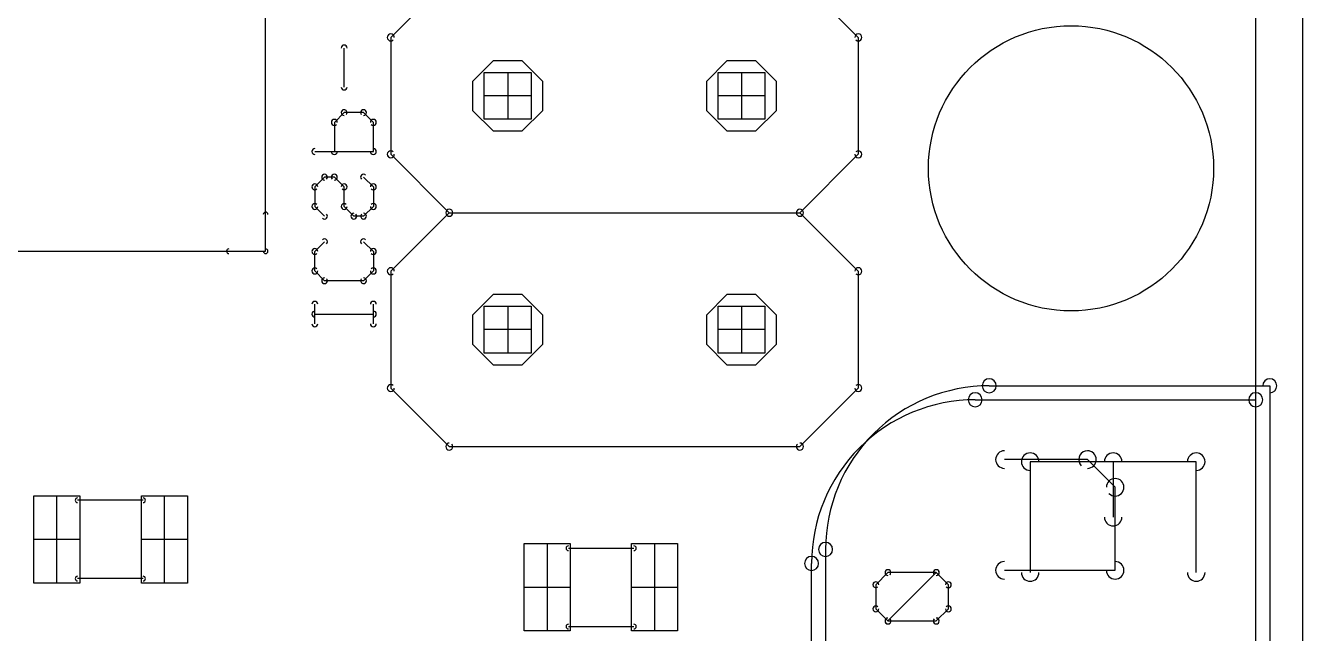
# Model space of a CAD drawing. Header units: inches. Extents: x 0 to 2.1, y -0.07 to 2.7.
# Drawn here: x 1.554 to 2.1, y 0.41 to 0.67 of the extents above; entities that cross this region are included whole.
import ezdxf

# ---------------------------------------------------------------- set-up
doc = ezdxf.new("R2010")
doc.units = ezdxf.units.IN
doc.header["$LTSCALE"] = 0.0393700787401575
doc.header["$MEASUREMENT"] = 0
for name, color, linetype, true_color in [('freetronics11$components$ghosts', 9, 'Continuous', 0xbebebe), ('freetronics11$dxf$0', 18, 'Continuous', 0x000000), ('freetronics11$pads$bottom', 30, 'Continuous', 0xff7f00), ('freetronics11$pcb', 96, 'Continuous', 0x007f00), ('freetronics11$screen', 52, 'Continuous', 0xd7d71f)]:
    doc.layers.add(name, color=color, linetype=linetype, true_color=true_color)

# ---------------------------------------------------------------- blocks, each defined once
blk = doc.blocks.new('RECT')
at = {"layer": 'freetronics11$dxf$0', "color": 0, "linetype": 'ByBlock', "lineweight": -2}
for p, q in [((0.5, 0.5), (-0.5, 0.5)), ((-0.5, 0.5), (-0.5, -0.5)), ((0, -0.5), (0, 0.5)), ((0.5, -0.5), (0.5, 0.5)), ((-0.5, 0), (0.5, 0)), ((-0.5, -0.5), (0.5, -0.5))]:
    blk.add_line(p, q, dxfattribs=at)
blk = doc.blocks.new('OCTAGONP')
at = {"layer": 'freetronics11$dxf$0', "color": 0, "linetype": 'ByBlock', "lineweight": -2}
blk.add_lwpolyline([(-0.25, -0.103553), (-0.25, 0.103553), (-0.103553, 0.25), (0.103553, 0.25), (0.25, 0.103553), (0.25, -0.103553), (0.103553, -0.25), (-0.103553, -0.25), (-0.25, -0.103553), (-0.25, 0.103553)], dxfattribs=at)

msp = doc.modelspace()

# ---------------------------------------------------------------- linework, layer by layer
at = {"layer": 'freetronics11$components$ghosts'}
for p, q in [((1.656457, 0.5735430000000002, -0.0645677542339978), (1.656457, 0.7664570000000003, -0.0645677542339978)), ((1.463543, 0.5735430000000002, -0.0645677542339978), (1.656457, 0.5735430000000002, -0.0645677542339978)), ((1.604016, 0.4670080000000002, -0.0645677542339978), (1.575984, 0.4670080000000002, -0.0645677542339978)), ((1.785984, 0.4464960000000002, -0.0645677542339978), (1.814016000000001, 0.4464960000000002, -0.0645677542339978)), ((1.604016, 0.4335040000000002, -0.0645677542339978), (1.575984, 0.4335040000000002, -0.0645677542339978)), ((1.785984, 0.4129920000000002, -0.0645677542339978), (1.814016000000001, 0.4129920000000002, -0.0645677542339978))]:
    msp.add_line(p, q, dxfattribs=at)
for centre, start, end in [((1.656457, 0.5735430000000002, -0.0645677542339978), 270, 90), ((1.656457, 0.5735430000000002, -0.0645677542339978), 180, 0), ((1.575984, 0.4670080000000002, -0.0645677542339978), 90, 270), ((1.604016, 0.4670080000000002, -0.0645677542339978), 270, 90), ((1.785984, 0.4464960000000002, -0.0645677542339978), 90, 270), ((1.814016000000001, 0.4464960000000002, -0.0645677542339978), 270, 90), ((1.575984, 0.4335040000000002, -0.0645677542339978), 90, 270), ((1.604016, 0.4335040000000002, -0.0645677542339978), 270, 90), ((1.785984, 0.4129920000000002, -0.0645677542339978), 90, 270), ((1.814016000000001, 0.4129920000000002, -0.0645677542339978), 270, 90)]:
    msp.add_arc(centre, 0.001, start, end, dxfattribs=at)
at = {"layer": 'freetronics11$pcb'}
for p, q in [((2.1, 2.5, -0.063), (2.100000000000001, 0.1000000000000004, -0.063)), ((2.1, 2.5), (2.100000000000001, 0.1000000000000004)), ((2.001, 0.6699999999999999, -0.063), (2.001, 0.6699999999999999))]:
    msp.add_line(p, q, dxfattribs=at)
for centre in [(2.001, 0.6090000000000002, -0.063), (2.001, 0.6090000000000002)]:
    msp.add_circle(centre, 0.0609999999999997, dxfattribs=at)
at = {"layer": 'freetronics11$screen'}
for p, q in [((2.08, 0.5100000000000002, -0.0642037024644965), (2.08, 2.5, -0.0642037024644965)), ((1.735, 0.6900000000000002, -0.0642037024644965), (1.71, 0.6650000000000003, -0.0642037024644965)), ((1.885, 0.6900000000000002, -0.0642037024644965), (1.91, 0.6650000000000003, -0.0642037024644965)), ((1.71, 0.6650000000000003, -0.0642037024644965), (1.71, 0.6150000000000002, -0.0642037024644965)), ((1.91, 0.6650000000000003, -0.0642037024644965), (1.91, 0.6150000000000002, -0.0642037024644965)), ((1.690011, 0.6437860000000002, -0.0642037024644965), (1.690011, 0.6604670000000002, -0.0642037024644965)), ((1.690011, 0.6328440000000002, -0.0642037024644965), (1.68584, 0.6286730000000003, -0.0642037024644965)), ((1.68584, 0.6286730000000003, -0.0642037024644965), (1.68584, 0.6161630000000002, -0.0642037024644965)), ((1.698351, 0.6328440000000002, -0.0642037024644965), (1.690011, 0.6328440000000002, -0.0642037024644965)), ((1.702521, 0.6286730000000003, -0.0642037024644965), (1.698351, 0.6328440000000002, -0.0642037024644965)), ((1.702521, 0.6161630000000002, -0.0642037024644965), (1.702521, 0.6286730000000003, -0.0642037024644965)), ((1.6775, 0.6161630000000002, -0.0642037024644965), (1.702521, 0.6161630000000002, -0.0642037024644965)), ((1.71, 0.6150000000000002, -0.0642037024644965), (1.735, 0.5900000000000002, -0.0642037024644965)), ((1.91, 0.6150000000000002, -0.0642037024644965), (1.885, 0.5900000000000002, -0.0642037024644965)), ((1.68167, 0.6052200000000002, -0.0642037024644965), (1.6775, 0.6010500000000002, -0.0642037024644965)), ((1.6775, 0.6010500000000002, -0.0642037024644965), (1.6775, 0.5927090000000003, -0.0642037024644965)), ((1.68584, 0.6052200000000002, -0.0642037024644965), (1.68167, 0.6052200000000002, -0.0642037024644965)), ((1.690011, 0.6010500000000002, -0.0642037024644965), (1.68584, 0.6052200000000002, -0.0642037024644965)), ((1.690011, 0.5927090000000003, -0.0642037024644965), (1.690011, 0.6010500000000002, -0.0642037024644965)), ((1.698351, 0.6052200000000002, -0.0642037024644965), (1.702521, 0.6010500000000002, -0.0642037024644965)), ((1.702521, 0.6010500000000002, -0.0642037024644965), (1.702521, 0.5927090000000003, -0.0642037024644965)), ((1.6775, 0.5927090000000003, -0.0642037024644965), (1.68167, 0.5885390000000003, -0.0642037024644965)), ((1.694181, 0.5885390000000003, -0.0642037024644965), (1.690011, 0.5927090000000003, -0.0642037024644965)), ((1.702521, 0.5927090000000003, -0.0642037024644965), (1.698351, 0.5885390000000003, -0.0642037024644965)), ((1.735, 0.5900000000000002, -0.0642037024644965), (1.71, 0.5650000000000002, -0.0642037024644965)), ((1.735, 0.5900000000000002, -0.0642037024644965), (1.885, 0.5900000000000002, -0.0642037024644965)), ((1.885, 0.5900000000000002, -0.0642037024644965), (1.91, 0.5650000000000002, -0.0642037024644965)), ((1.656457, 0.5735430000000002, -0.0642037024644965), (1.656457, 0.5892910000000002, -0.0642037024644965)), ((1.698351, 0.5885390000000003, -0.0642037024644965), (1.694181, 0.5885390000000003, -0.0642037024644965)), ((1.6775, 0.5734260000000002, -0.0642037024644965), (1.68167, 0.5775970000000002, -0.0642037024644965)), ((1.698351, 0.5775970000000002, -0.0642037024644965), (1.702521, 0.5734260000000002, -0.0642037024644965)), ((1.640709, 0.5735430000000002, -0.0642037024644965), (1.656457, 0.5735430000000002, -0.0642037024644965)), ((1.6775, 0.5650860000000002, -0.0642037024644965), (1.6775, 0.5734260000000002, -0.0642037024644965)), ((1.702521, 0.5734260000000002, -0.0642037024644965), (1.702521, 0.5650860000000002, -0.0642037024644965)), ((1.68167, 0.5609160000000002, -0.0642037024644965), (1.6775, 0.5650860000000002, -0.0642037024644965)), ((1.702521, 0.5650860000000002, -0.0642037024644965), (1.698351, 0.5609160000000002, -0.0642037024644965)), ((1.71, 0.5650000000000002, -0.0642037024644965), (1.71, 0.5150000000000002, -0.0642037024644965)), ((1.91, 0.5650000000000002, -0.0642037024644965), (1.91, 0.5150000000000002, -0.0642037024644965)), ((1.698351, 0.5609160000000002, -0.0642037024644965), (1.68167, 0.5609160000000002, -0.0642037024644965)), ((1.6775, 0.5425000000000002, -0.0642037024644965), (1.6775, 0.5508400000000002, -0.0642037024644965)), ((1.6775, 0.5466700000000002, -0.0642037024644965), (1.702521, 0.5466700000000002, -0.0642037024644965)), ((1.702521, 0.5425000000000002, -0.0642037024644965), (1.702521, 0.5508400000000002, -0.0642037024644965)), ((1.71, 0.5150000000000002, -0.0642037024644965), (1.735, 0.4900000000000002, -0.0642037024644965)), ((1.91, 0.5150000000000002, -0.0642037024644965), (1.885, 0.4900000000000002, -0.0642037024644965)), ((1.966, 0.5159999999999996), (2.086, 0.5159999999999996)), ((2.086, 0.5159999999999996), (2.086, 0.1059999999999996)), ((1.96, 0.5100000000000002, -0.0642037024644965), (2.08, 0.5100000000000002, -0.0642037024644965)), ((2.08, 0.1000000000000002, -0.0642037024644965), (2.08, 0.5100000000000002, -0.0642037024644965)), ((1.735, 0.4900000000000002, -0.0642037024644965), (1.885, 0.4900000000000002, -0.0642037024644965)), ((2.00803, 0.4844160000000002, -0.0642037024644965), (1.9725, 0.4844160000000002, -0.0642037024644965)), ((2.054561, 0.4834999999999995), (1.9835, 0.4834999999999995)), ((1.9835, 0.4834999999999995), (1.9835, 0.4361259999999996)), ((2.019874, 0.4725720000000002, -0.0642037024644965), (2.00803, 0.4844160000000002, -0.0642037024644965)), ((2.019030000000001, 0.4834999999999995), (2.019030000000001, 0.4598129999999996)), ((2.054561, 0.4361259999999996), (2.054561, 0.4834999999999995)), ((2.019874, 0.4370420000000002, -0.0642037024644965), (2.019874, 0.4725720000000002, -0.0642037024644965)), ((1.896, 0.4459999999999996), (1.896, 0.0259999999999996)), ((1.89, 0.0200000000000002, -0.0642037024644965), (1.89, 0.4400000000000002, -0.0642037024644965)), ((1.9725, 0.4370420000000002, -0.0642037024644965), (2.019874, 0.4370420000000002, -0.0642037024644965)), ((1.922671, 0.4360550000000002, -0.0642037024644965), (1.9175, 0.4308840000000002, -0.0642037024644965)), ((1.922671, 0.4153710000000002, -0.0642037024644965), (1.943355, 0.4360550000000002, -0.0642037024644965)), ((1.943355, 0.4360550000000002, -0.0642037024644965), (1.922671, 0.4360550000000002, -0.0642037024644965)), ((1.948526, 0.4308840000000002, -0.0642037024644965), (1.943355, 0.4360550000000002, -0.0642037024644965)), ((1.9175, 0.4308840000000002, -0.0642037024644965), (1.9175, 0.4205420000000002, -0.0642037024644965)), ((1.948526, 0.4205420000000002, -0.0642037024644965), (1.948526, 0.4308840000000002, -0.0642037024644965)), ((1.9175, 0.4205420000000002, -0.0642037024644965), (1.922671, 0.4153710000000002, -0.0642037024644965)), ((1.922671, 0.4153710000000002, -0.0642037024644965), (1.943355, 0.4153710000000002, -0.0642037024644965)), ((1.943355, 0.4153710000000002, -0.0642037024644965), (1.948526, 0.4205420000000002, -0.0642037024644965))]:
    msp.add_line(p, q, dxfattribs=at)
for centre, radius, start, end in [((1.71, 0.6650000000000003, -0.0642037024644965), 0.0015000000000001, 0, 180), ((1.91, 0.6650000000000003, -0.0642037024644965), 0.0014999999999999, 0, 180), ((1.690011, 0.6604670000000002, -0.0642037024644965), 0.00125, 0, 180), ((1.71, 0.6650000000000003, -0.0642037024644965), 0.0015004805896779, 135, 315), ((1.91, 0.6650000000000003, -0.0642037024644965), 0.0015004805896779, 225, 45), ((1.690011, 0.6437860000000002, -0.0642037024644965), 0.00125, 180, 0), ((1.690011, 0.6328440000000002, -0.0642037024644965), 0.00125, 90, 270), ((1.6900105, 0.6328435000000002, -0.0642037024644965), 0.0012494576823566, 314.9999999999928, 134.9999999999928), ((1.698351, 0.6328435000000002, -0.0642037024644965), 0.0012498112857548, 44.98379185912511, 224.9837918591251), ((1.698351, 0.6328440000000002, -0.0642037024644965), 0.00125, 270, 90), ((1.68584, 0.6286730000000003, -0.0642037024644965), 0.00125, 0, 180), ((1.6858405, 0.6286730000000003, -0.0642037024644965), 0.0012498112857547, 134.9837918591215, 314.9837918591215), ((1.702521, 0.6286730000000003, -0.0642037024644965), 0.00125, 0, 180), ((1.702521, 0.6286730000000003, -0.0642037024644965), 0.0012501647891378, 225.0000000000036, 45.0000000000036), ((1.6775, 0.6161630000000002, -0.0642037024644965), 0.00125, 90, 270), ((1.702521, 0.6161630000000002, -0.0642037024644965), 0.00125, 270, 90), ((1.68584, 0.6161630000000002, -0.0642037024644965), 0.00125, 180, 0), ((1.702521, 0.6161630000000002, -0.0642037024644965), 0.00125, 180, 0), ((1.71, 0.6150000000000002, -0.0642037024644965), 0.0015004805896778, 45, 225), ((1.71, 0.6150000000000002, -0.0642037024644965), 0.0015000000000001, 180, 0), ((1.91, 0.6150000000000002, -0.0642037024644965), 0.0014999999999999, 180, 0), ((1.91, 0.6150000000000002, -0.0642037024644965), 0.0015004805896778, 315, 135), ((1.68167, 0.6052200000000002, -0.0642037024644965), 0.00125, 90, 270), ((1.68167, 0.6052200000000002, -0.0642037024644965), 0.0012501647891379, 315.0000000000036, 135.0000000000036), ((1.6858405, 0.6052200000000002, -0.0642037024644965), 0.0012498112857547, 45.0162081408785, 225.0162081408785), ((1.68584, 0.6052200000000002, -0.0642037024644965), 0.00125, 270, 90), ((1.698351, 0.6052200000000002, -0.0642037024644965), 0.0012501647891378, 45.0000000000036, 225.0000000000036), ((1.6775, 0.6010500000000002, -0.0642037024644965), 0.0012501647891378, 134.9999999999964, 314.9999999999964), ((1.6775, 0.6010500000000002, -0.0642037024644965), 0.00125, 0, 180), ((1.690011, 0.6010500000000002, -0.0642037024644965), 0.00125, 0, 180), ((1.6900105, 0.6010500000000002, -0.0642037024644965), 0.0012498112857547, 225.0162081408785, 45.0162081408785), ((1.702521, 0.6010500000000002, -0.0642037024644965), 0.00125, 0, 180), ((1.702521, 0.6010500000000002, -0.0642037024644965), 0.0012501647891378, 225.0000000000036, 45.0000000000036), ((1.656457, 0.5892910000000002, -0.0642037024644965), 0.001, 0, 180), ((1.6775, 0.5927090000000003, -0.0642037024644965), 0.00125, 180, 0), ((1.6775, 0.5927095000000002, -0.0642037024644965), 0.0012498112857548, 44.98379185912511, 224.9837918591251), ((1.690011, 0.5927090000000003, -0.0642037024644965), 0.00125, 180, 0), ((1.6900105, 0.5927095000000002, -0.0642037024644965), 0.0012494576823566, 45.0000000000072, 225.0000000000072), ((1.702521, 0.5927090000000003, -0.0642037024644965), 0.00125, 180, 0), ((1.702521, 0.5927095000000002, -0.0642037024644965), 0.0012498112857548, 315.0162081408749, 135.0162081408749), ((1.735, 0.5900000000000003, -0.0642037024644965), 0.0015, 90, 270), ((1.735, 0.5900000000000002, -0.0642037024644965), 0.0015004805896779, 315, 135), ((1.735, 0.5900000000000002, -0.0642037024644965), 0.0015004805896779, 225, 45), ((1.885, 0.5900000000000002, -0.0642037024644965), 0.0015004805896778, 45, 225), ((1.885, 0.5900000000000002, -0.0642037024644965), 0.0015004805896778, 135, 315), ((1.885, 0.5900000000000003, -0.0642037024644965), 0.0015, 270, 90), ((1.68167, 0.5885390000000003, -0.0642037024644965), 0.0012501647891379, 224.9999999999964, 44.9999999999964), ((1.694181, 0.5885390000000001, -0.0642037024644965), 0.00125, 90, 270), ((1.694181, 0.5885390000000003, -0.0642037024644965), 0.0012501647891378, 225.0000000000036, 45.0000000000036), ((1.698351, 0.5885390000000003, -0.0642037024644965), 0.0012501647891378, 134.9999999999964, 314.9999999999964), ((1.698351, 0.5885390000000001, -0.0642037024644965), 0.00125, 270, 90), ((1.640709, 0.5735430000000002, -0.0642037024644965), 0.001, 90, 270), ((1.656457, 0.5735430000000002, -0.0642037024644965), 0.001, 270, 90), ((1.6775, 0.5734260000000002, -0.0642037024644965), 0.0012501647891378, 134.9999999999964, 314.9999999999964), ((1.6775, 0.5734260000000002, -0.0642037024644965), 0.00125, 0, 180), ((1.68167, 0.5775965000000003, -0.0642037024644965), 0.0012498112857548, 315.0162081408749, 135.0162081408749), ((1.698351, 0.5775965000000003, -0.0642037024644965), 0.0012498112857548, 44.98379185912511, 224.9837918591251), ((1.702521, 0.5734260000000002, -0.0642037024644965), 0.00125, 0, 180), ((1.702521, 0.5734260000000002, -0.0642037024644965), 0.0012501647891378, 225.0000000000036, 45.0000000000036), ((1.656457, 0.5735430000000002, -0.0642037024644965), 0.001, 180, 0), ((1.6775, 0.5650860000000002, -0.0642037024644965), 0.0012501647891378, 45.0000000000036, 225.0000000000036), ((1.6775, 0.5650860000000002, -0.0642037024644965), 0.00125, 180, 0), ((1.702521, 0.5650860000000002, -0.0642037024644965), 0.00125, 180, 0), ((1.702521, 0.5650860000000002, -0.0642037024644965), 0.0012501647891378, 314.9999999999964, 134.9999999999964), ((1.71, 0.5650000000000002, -0.0642037024644965), 0.0015004805896779, 135, 315), ((1.71, 0.5650000000000002, -0.0642037024644965), 0.0015000000000001, 0, 180), ((1.91, 0.5650000000000002, -0.0642037024644965), 0.0014999999999999, 0, 180), ((1.91, 0.5650000000000002, -0.0642037024644965), 0.0015004805896779, 225, 45), ((1.68167, 0.5609160000000002, -0.0642037024644965), 0.00125, 90, 270), ((1.68167, 0.5609160000000002, -0.0642037024644965), 0.0012501647891379, 224.9999999999964, 44.9999999999964), ((1.698351, 0.5609160000000002, -0.0642037024644965), 0.0012501647891378, 134.9999999999964, 314.9999999999964), ((1.698351, 0.5609160000000002, -0.0642037024644965), 0.00125, 270, 90), ((1.6775, 0.5508400000000002, -0.0642037024644965), 0.00125, 0, 180), ((1.702521, 0.5508400000000002, -0.0642037024644965), 0.00125, 0, 180), ((1.6775, 0.5466700000000002, -0.0642037024644965), 0.00125, 90, 270), ((1.702521, 0.5466700000000002, -0.0642037024644965), 0.00125, 270, 90), ((1.6775, 0.5425000000000002, -0.0642037024644965), 0.00125, 180, 0), ((1.702521, 0.5425000000000002, -0.0642037024644965), 0.00125, 180, 0), ((1.966, 0.5159999999999996), 0.003, 90, 270), ((1.966, 0.5159999999999996), 0.003, 270, 90), ((2.086, 0.5159999999999996), 0.0030000000000001, 0, 180), ((2.086, 0.5159999999999996), 0.003, 270, 90), ((1.71, 0.5150000000000002, -0.0642037024644965), 0.0015004805896778, 45, 225), ((1.71, 0.5150000000000002, -0.0642037024644965), 0.0015000000000001, 180, 0), ((1.965999947704738, 0.4460000522952624), 0.0699999477047567, 89.99995719571308, 180.0000428042869), ((1.91, 0.5150000000000002, -0.0642037024644965), 0.0014999999999999, 180, 0), ((1.91, 0.5150000000000002, -0.0642037024644965), 0.0015004805896778, 315, 135), ((1.959999947704738, 0.4400000522952631, -0.0642037024644965), 0.0699999477047567, 89.99995719571308, 180.0000428042869), ((1.96, 0.5100000000000002, -0.0642037024644965), 0.003, 90, 270), ((1.96, 0.5100000000000002, -0.0642037024644965), 0.003, 270, 90), ((2.08, 0.5100000000000002, -0.0642037024644965), 0.0030000000000001, 0, 180), ((2.08, 0.5100000000000002, -0.0642037024644965), 0.0030000000000001, 180, 0), ((2.08, 0.5100000000000002, -0.0642037024644965), 0.003, 270, 90), ((1.735, 0.4900000000000002, -0.0642037024644965), 0.0015, 90, 270), ((1.735, 0.4900000000000002, -0.0642037024644965), 0.0015004805896779, 225, 45), ((1.885, 0.4900000000000002, -0.0642037024644965), 0.0015004805896778, 135, 315), ((1.885, 0.4900000000000002, -0.0642037024644965), 0.0015, 270, 90), ((1.9725, 0.4844160000000002, -0.0642037024644965), 0.00375, 90, 270), ((1.9835, 0.4834999999999996), 0.00375, 90, 270), ((1.9835, 0.4834999999999995), 0.00375, 0, 180), ((2.0080305, 0.4844160000000002, -0.0642037024644965), 0.0037501408306889, 45.00540169504706, 225.0054016950471), ((2.00803, 0.4844160000000002, -0.0642037024644965), 0.00375, 270, 90), ((2.01903, 0.4834999999999995), 0.0037499999999999, 0, 180), ((2.054561000000001, 0.4834999999999995), 0.0037499999999999, 0, 180), ((2.054561, 0.4834999999999996), 0.00375, 270, 90), ((2.019874, 0.4725720000000002, -0.0642037024644965), 0.0037499999999999, 0, 180), ((2.0198735, 0.4725725000000002, -0.0642037024644965), 0.0037497872606323, 225.0000000000018, 45.0000000000018), ((2.01903, 0.4598129999999996), 0.0037499999999999, 180, 0), ((1.896000000000001, 0.4459999999999996), 0.003, 0, 180), ((1.890000000000001, 0.4400000000000002, -0.0642037024644965), 0.003, 0, 180), ((1.896000000000001, 0.4459999999999996), 0.003, 180, 0), ((1.890000000000001, 0.4400000000000002, -0.0642037024644965), 0.003, 180, 0), ((1.922671, 0.4360550000000002, -0.0642037024644965), 0.00125, 90, 270), ((1.922670999999999, 0.4360550000000002, -0.0642037024644965), 0.0012501647891378, 315.0000000000036, 135.0000000000036), ((1.943355, 0.4360550000000002, -0.0642037024644965), 0.0012501647891378, 44.9999999999964, 224.9999999999964), ((1.943355, 0.4360550000000002, -0.0642037024644965), 0.0012501647891378, 315.0000000000036, 135.0000000000036), ((1.943355, 0.4360550000000002, -0.0642037024644965), 0.00125, 270, 90), ((1.9725, 0.4370420000000003, -0.0642037024644965), 0.00375, 90, 270), ((2.019874, 0.4370420000000002, -0.0642037024644965), 0.0037499999999999, 180, 0), ((2.019874, 0.4370420000000003, -0.0642037024644965), 0.00375, 270, 90), ((1.9175, 0.4308840000000002, -0.0642037024644965), 0.0012501647891378, 134.9999999999964, 314.9999999999964), ((1.9175, 0.4308840000000002, -0.0642037024644965), 0.00125, 0, 180), ((1.948526, 0.4308840000000002, -0.0642037024644965), 0.00125, 0, 180), ((1.9485265, 0.4308840000000002, -0.0642037024644965), 0.0012498112857548, 225.0162081408713, 45.01620814087129), ((1.9835, 0.4361259999999996), 0.00375, 180, 0), ((2.054561000000001, 0.4361259999999996), 0.0037499999999999, 180, 0), ((1.9175, 0.4205415000000002, -0.0642037024644965), 0.0012498112857548, 44.98379185912511, 224.9837918591251), ((1.9485265, 0.4205415000000002, -0.0642037024644965), 0.0012494576823567, 315, 135), ((1.9175, 0.4205420000000002, -0.0642037024644965), 0.00125, 180, 0), ((1.922671, 0.4153710000000003, -0.0642037024644965), 0.00125, 90, 270), ((1.922670999999999, 0.4153705000000002, -0.0642037024644965), 0.0012498112857548, 135.0162081408749, 315.0162081408749), ((1.922670999999999, 0.4153705000000002, -0.0642037024644965), 0.0012498112857548, 224.9837918591251, 44.98379185912511), ((1.943355, 0.4153705000000002, -0.0642037024644965), 0.0012498112857548, 135.0162081408749, 315.0162081408749), ((1.943355, 0.4153710000000003, -0.0642037024644965), 0.00125, 270, 90), ((1.948526, 0.4205420000000002, -0.0642037024644965), 0.00125, 180, 0)]:
    msp.add_arc(centre, radius, start, end, dxfattribs=at)

# ---------------------------------------------------------------- block references
at = {"layer": 'freetronics11$components$ghosts', "extrusion": (0, 0, -1)}
for p, xscale, yscale, rotation in [((-1.76, 0.6400000000000002, 0.0645677542339978), 0.02, 0.02, 270), ((-1.86, 0.6400000000000002, 0.0645677542339978), 0.02, 0.02, 270), ((-1.76, 0.5400000000000003, 0.0645677542339978), 0.02, 0.02, 270), ((-1.86, 0.5400000000000003, 0.0645677542339978), 0.02, 0.02, 270), ((-1.567156, 0.4502010000000002, 0.0645677542339978), 0.019689, 0.037402, 360), ((-1.613156, 0.4502010000000002, 0.0645677542339978), 0.019689, 0.037402, 360), ((-1.776844000000001, 0.4297990000000002, 0.0645677542339978), 0.019689, 0.037402, 180), ((-1.822844, 0.4297990000000002, 0.0645677542339978), 0.019689, 0.037402, 180)]:
    msp.add_blockref('RECT', p, dxfattribs=dict(at, xscale=xscale, yscale=yscale, rotation=rotation))
at = {"layer": 'freetronics11$pads$bottom', "extrusion": (0, 0, -1), "xscale": 0.06, "yscale": 0.06, "rotation": 270}
for p in [(-1.76, 0.6400000000000002), (-1.76, 0.6400000000000002), (-1.86, 0.6400000000000002), (-1.86, 0.6400000000000002), (-1.76, 0.5400000000000003), (-1.76, 0.5400000000000003), (-1.86, 0.5400000000000003), (-1.86, 0.5400000000000003)]:
    msp.add_blockref('OCTAGONP', p, dxfattribs=at)

doc.saveas('drawing.dxf')
